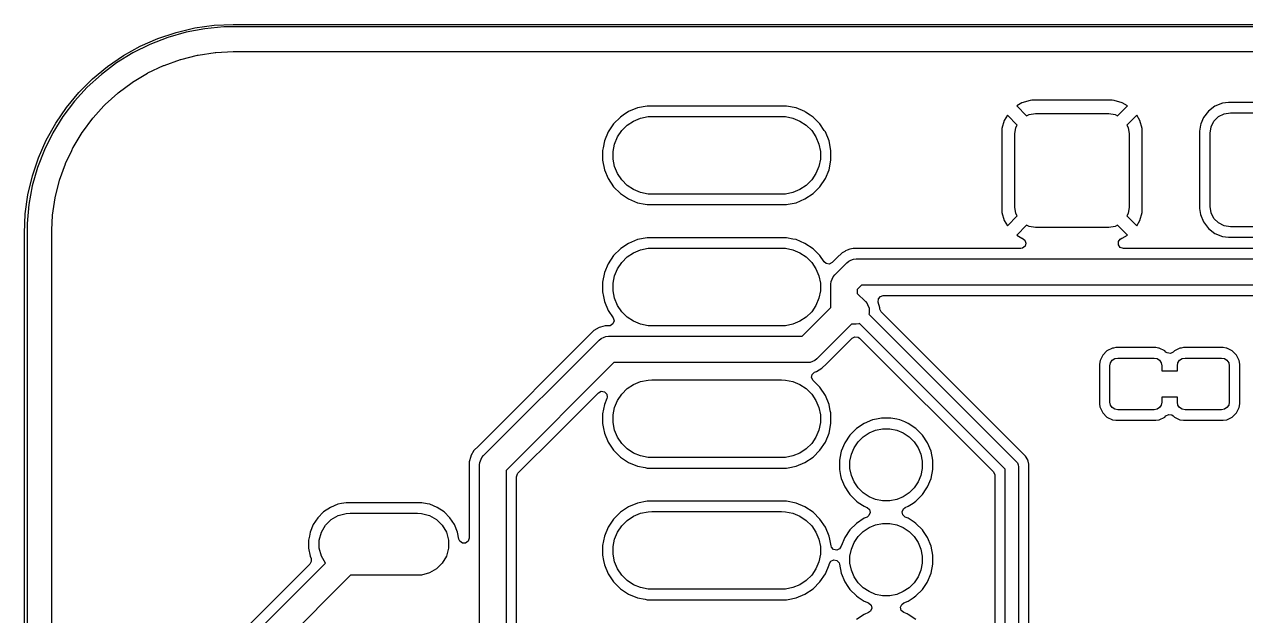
# Model space of a CAD drawing. Header units: inches. Extents: x 0.47 to 2.28, y -2.25 to -0.47.
# Drawn here: x 0.471 to 1.398, y -0.92 to -0.471 of the extents above; entities that cross this region are included whole.
import ezdxf

# ---------------------------------------------------------------- set-up
doc = ezdxf.new("R2010")
doc.units = ezdxf.units.IN
doc.header["$MEASUREMENT"] = 0
doc.layers.add('F.Cu', color=13, linetype='CONTINUOUS', true_color=0xc83434)

msp = doc.modelspace()

# ---------------------------------------------------------------- linework, layer by layer
at = {"layer": 'F.Cu', "linetype": 'CONTINUOUS'}
for p, q in [((0.6008, -0.47415), (0.6153, -0.47213)), ((0.6153, -0.47213), (0.62992, -0.47146)), ((0.62992, -0.47146), (2.12598, -0.47146)), ((0.58014, -0.48138), (0.56664, -0.48661)), ((0.57268, -0.48216), (0.58656, -0.47751)), ((0.59405, -0.47742), (0.58014, -0.48138)), ((0.58656, -0.47751), (0.6008, -0.47415)), ((0.60828, -0.47476), (0.59405, -0.47742)), ((0.62269, -0.47343), (0.60828, -0.47476)), ((0.62992, -0.47343), (0.62269, -0.47343)), ((2.12598, -0.47343), (0.62992, -0.47343)), ((0.5465, -0.49519), (0.55929, -0.48807)), ((0.56664, -0.48661), (0.55369, -0.49306)), ((0.55929, -0.48807), (0.57268, -0.48216)), ((0.53443, -0.50346), (0.5465, -0.49519)), ((0.55369, -0.49306), (0.54139, -0.50067)), ((0.57738, -0.50257), (0.58975, -0.49814)), ((0.58975, -0.49814), (0.59011, -0.49803)), ((0.59011, -0.49803), (0.60286, -0.49484)), ((0.60286, -0.49484), (0.60323, -0.49476)), ((0.60323, -0.49476), (0.61623, -0.49284)), ((0.61623, -0.49284), (0.61661, -0.4928)), ((0.61661, -0.4928), (0.62982, -0.49215)), ((0.62982, -0.49215), (0.63002, -0.49215)), ((0.63002, -0.49215), (0.63252, -0.49215)), ((0.63252, -0.49215), (1.46901, -0.49215)), ((0.52984, -0.50939), (0.51914, -0.51914)), ((0.52316, -0.51281), (0.53443, -0.50346)), ((0.54139, -0.50067), (0.52984, -0.50939)), ((0.55354, -0.51527), (0.56481, -0.50851)), ((0.56481, -0.50851), (0.56515, -0.50833)), ((0.56515, -0.50833), (0.57702, -0.50272)), ((0.57702, -0.50272), (0.57738, -0.50257)), ((0.51281, -0.52316), (0.52316, -0.51281)), ((0.54267, -0.5233), (0.55322, -0.51548)), ((0.55322, -0.51548), (0.55354, -0.51527)), ((0.50346, -0.53443), (0.51281, -0.52316)), ((0.51914, -0.51914), (0.50939, -0.52984)), ((0.53264, -0.53237), (0.54237, -0.52355)), ((0.54237, -0.52355), (0.54267, -0.5233)), ((0.49519, -0.5465), (0.50346, -0.53443)), ((0.50939, -0.52984), (0.50067, -0.54139)), ((0.52355, -0.54237), (0.53177, -0.53331)), ((0.53177, -0.53331), (0.53237, -0.53264)), ((0.53237, -0.53264), (0.53264, -0.53237)), ((0.93649, -0.53488), (0.92968, -0.5377)), ((0.94372, -0.53344), (0.93649, -0.53488)), ((0.93649, -0.53488), (0.93649, -0.53488)), ((0.93649, -0.53488), (0.93649, -0.53488)), ((1.04951, -0.53344), (0.94372, -0.53344)), ((0.94372, -0.53344), (0.94372, -0.53344)), ((1.05674, -0.53488), (1.04951, -0.53344)), ((1.04951, -0.53344), (1.04951, -0.53344)), ((1.06355, -0.5377), (1.05674, -0.53488)), ((1.05674, -0.53488), (1.05674, -0.53488)), ((1.22808, -0.53097), (1.22413, -0.53331)), ((1.22413, -0.53331), (1.2316, -0.54078)), ((1.23426, -0.52917), (1.22808, -0.53097)), ((1.22808, -0.53097), (1.22808, -0.53097)), ((1.23571, -0.52906), (1.23426, -0.52917)), ((1.23426, -0.52917), (1.23426, -0.52917)), ((1.29653, -0.52906), (1.23571, -0.52906)), ((1.23571, -0.52906), (1.23571, -0.52906)), ((1.29797, -0.52917), (1.29653, -0.52906)), ((1.30415, -0.53097), (1.29797, -0.52917)), ((1.29797, -0.52917), (1.29797, -0.52917)), ((1.30063, -0.54078), (1.30811, -0.53331)), ((1.30811, -0.53331), (1.30415, -0.53097)), ((1.30415, -0.53097), (1.30415, -0.53097)), ((1.3745, -0.53362), (1.36962, -0.53736)), ((1.38018, -0.53127), (1.3745, -0.53362)), ((1.38475, -0.53067), (1.38018, -0.53127)), ((1.43838, -0.53067), (1.38475, -0.53067)), ((0.48807, -0.55929), (0.49519, -0.5465)), ((0.50067, -0.54139), (0.49306, -0.55369)), ((0.51548, -0.55322), (0.5233, -0.54267)), ((0.5233, -0.54267), (0.52355, -0.54237)), ((0.92355, -0.5418), (0.91833, -0.54701)), ((0.92567, -0.54038), (0.92355, -0.5418)), ((0.92968, -0.5377), (0.92567, -0.54038)), ((0.92867, -0.54804), (0.93348, -0.54483)), ((0.93348, -0.54483), (0.93883, -0.54261)), ((0.93883, -0.54261), (0.94451, -0.54148)), ((0.94451, -0.54148), (0.9474, -0.54134)), ((0.9474, -0.54134), (1.04583, -0.54134)), ((1.04583, -0.54134), (1.04872, -0.54148)), ((1.04872, -0.54148), (1.0544, -0.54261)), ((1.0544, -0.54261), (1.05975, -0.54483)), ((1.05975, -0.54483), (1.06456, -0.54804)), ((1.06401, -0.53801), (1.06355, -0.5377)), ((1.06355, -0.5377), (1.06355, -0.5377)), ((1.06355, -0.5377), (1.06355, -0.5377)), ((1.06355, -0.5377), (1.06355, -0.5377)), ((1.06755, -0.54038), (1.06401, -0.53801)), ((1.06401, -0.53801), (1.06401, -0.53801)), ((1.06968, -0.5418), (1.06755, -0.54038)), ((1.07489, -0.54701), (1.06968, -0.5418)), ((1.21472, -0.54433), (1.21292, -0.55051)), ((1.21706, -0.54038), (1.21472, -0.54433)), ((1.21472, -0.54433), (1.21472, -0.54433)), ((1.22453, -0.54785), (1.21706, -0.54038)), ((1.2316, -0.54078), (1.2335, -0.53982)), ((1.2335, -0.53982), (1.23828, -0.53906)), ((1.23828, -0.53906), (1.29396, -0.53906)), ((1.29396, -0.53906), (1.29874, -0.53982)), ((1.29874, -0.53982), (1.30063, -0.54078)), ((1.31518, -0.54038), (1.3077, -0.54785)), ((1.31752, -0.54433), (1.31518, -0.54038)), ((1.31931, -0.55051), (1.31752, -0.54433)), ((1.36587, -0.54224), (1.3639, -0.54701)), ((1.36962, -0.53737), (1.36587, -0.54224)), ((1.36962, -0.53736), (1.36962, -0.53737)), ((1.37157, -0.54925), (1.37376, -0.54493)), ((1.37376, -0.54493), (1.37719, -0.54151)), ((1.37719, -0.54151), (1.3815, -0.53932)), ((1.3815, -0.53932), (1.38628, -0.53856)), ((1.38628, -0.53856), (1.44196, -0.53856)), ((0.49306, -0.55369), (0.48661, -0.56664)), ((0.50851, -0.56481), (0.51527, -0.55354)), ((0.51527, -0.55354), (0.51548, -0.55322)), ((0.91424, -0.55314), (0.91142, -0.55995)), ((0.91833, -0.54701), (0.91424, -0.55314)), ((0.91833, -0.54701), (0.91833, -0.54701)), ((0.91833, -0.54701), (0.91833, -0.54701)), ((0.92136, -0.55695), (0.92458, -0.55213)), ((0.92458, -0.55213), (0.92867, -0.54804)), ((1.06456, -0.54804), (1.06865, -0.55213)), ((1.06865, -0.55213), (1.07187, -0.55695)), ((1.0782, -0.55195), (1.07489, -0.54701)), ((1.07899, -0.55314), (1.0782, -0.55195)), ((1.08181, -0.55995), (1.07899, -0.55314)), ((1.21292, -0.55051), (1.21281, -0.55195)), ((1.21281, -0.55195), (1.21281, -0.61278)), ((1.21292, -0.55051), (1.21292, -0.55051)), ((1.22281, -0.55453), (1.22357, -0.54975)), ((1.22281, -0.61021), (1.22281, -0.55453)), ((1.22357, -0.54975), (1.22453, -0.54785)), ((1.3077, -0.54785), (1.30867, -0.54975)), ((1.30867, -0.54975), (1.30943, -0.55453)), ((1.30943, -0.55453), (1.30943, -0.61021)), ((1.31943, -0.55195), (1.31931, -0.55051)), ((1.31931, -0.55051), (1.31931, -0.55051)), ((1.31943, -0.61278), (1.31943, -0.55195)), ((1.31943, -0.55195), (1.31943, -0.55195)), ((1.36352, -0.54793), (1.36292, -0.55249)), ((1.36292, -0.55249), (1.36292, -0.61124)), ((1.3639, -0.54701), (1.36352, -0.54793)), ((1.37081, -0.55403), (1.37157, -0.54925)), ((1.37081, -0.60971), (1.37081, -0.55403)), ((0.48216, -0.57268), (0.48807, -0.55929)), ((0.50833, -0.56515), (0.50851, -0.56481)), ((0.91142, -0.55995), (0.91035, -0.5653)), ((0.91142, -0.55995), (0.91142, -0.55995)), ((0.91142, -0.55995), (0.91142, -0.55995)), ((0.91802, -0.56797), (0.91915, -0.56229)), ((0.91915, -0.56229), (0.92136, -0.55695)), ((1.07187, -0.55695), (1.07408, -0.56229)), ((1.07408, -0.56229), (1.07521, -0.56797)), ((1.08325, -0.56718), (1.08181, -0.55995)), ((0.47751, -0.58656), (0.48216, -0.57268)), ((0.48661, -0.56664), (0.48138, -0.58014)), ((0.50272, -0.57702), (0.50737, -0.56718)), ((0.50737, -0.56718), (0.50826, -0.5653)), ((0.50826, -0.5653), (0.50833, -0.56515)), ((0.50826, -0.5653), (0.50826, -0.5653)), ((0.91035, -0.5653), (0.90998, -0.56718)), ((0.90998, -0.56718), (0.90998, -0.57455)), ((0.91802, -0.57376), (0.91802, -0.56797)), ((0.91915, -0.57944), (0.91802, -0.57376)), ((1.07521, -0.57376), (1.07408, -0.57944)), ((1.07521, -0.56797), (1.07521, -0.57376)), ((1.08325, -0.57455), (1.08325, -0.56718)), ((0.48138, -0.58014), (0.47742, -0.59405)), ((0.49814, -0.58975), (0.50257, -0.57738)), ((0.50257, -0.57738), (0.50272, -0.57702)), ((0.90998, -0.57455), (0.91142, -0.58178)), ((0.91142, -0.58178), (0.91424, -0.58859)), ((0.92136, -0.58479), (0.91915, -0.57944)), ((1.07408, -0.57944), (1.07187, -0.58479)), ((1.07899, -0.58859), (1.08181, -0.58178)), ((1.08181, -0.58178), (1.08325, -0.57455)), ((0.47415, -0.6008), (0.47751, -0.58656)), ((0.49484, -0.60286), (0.49803, -0.59011)), ((0.49803, -0.59011), (0.49814, -0.58975)), ((0.91424, -0.58859), (0.91833, -0.59472)), ((0.92458, -0.5896), (0.92136, -0.58479)), ((0.92867, -0.59369), (0.92458, -0.5896)), ((1.06865, -0.5896), (1.06456, -0.59369)), ((1.07187, -0.58479), (1.06865, -0.5896)), ((1.07489, -0.59472), (1.07899, -0.58859)), ((0.47213, -0.6153), (0.47415, -0.6008)), ((0.47742, -0.59405), (0.47476, -0.60828)), ((0.91833, -0.59472), (0.92355, -0.59993)), ((0.92355, -0.59993), (0.92968, -0.60403)), ((0.93348, -0.59691), (0.92867, -0.59369)), ((0.93883, -0.59912), (0.93348, -0.59691)), ((0.94451, -0.60025), (0.93883, -0.59912)), ((0.9474, -0.60039), (0.94451, -0.60025)), ((1.04583, -0.60039), (0.9474, -0.60039)), ((1.04872, -0.60025), (1.04583, -0.60039)), ((1.0544, -0.59912), (1.04872, -0.60025)), ((1.05975, -0.59691), (1.0544, -0.59912)), ((1.06456, -0.59369), (1.05975, -0.59691)), ((1.06355, -0.60403), (1.06968, -0.59993)), ((1.06968, -0.59993), (1.07489, -0.59472)), ((0.47476, -0.60828), (0.47343, -0.62269)), ((0.49284, -0.61623), (0.49476, -0.60323)), ((0.49476, -0.60323), (0.49484, -0.60286)), ((0.92968, -0.60403), (0.93649, -0.60685)), ((0.93649, -0.60685), (0.94227, -0.608)), ((0.94227, -0.608), (0.94372, -0.60829)), ((0.94372, -0.60829), (0.94372, -0.60829)), ((0.94372, -0.60829), (1.04951, -0.60829)), ((1.04951, -0.60829), (1.05072, -0.60805)), ((1.05072, -0.60805), (1.05674, -0.60685)), ((1.05674, -0.60685), (1.06355, -0.60403)), ((1.22357, -0.61499), (1.22281, -0.61021)), ((1.30943, -0.61021), (1.30867, -0.61499)), ((1.36292, -0.61124), (1.36352, -0.6158)), ((1.37157, -0.61449), (1.37081, -0.60971)), ((0.47146, -0.62992), (0.47213, -0.6153)), ((0.49227, -0.62733), (0.4928, -0.61661)), ((0.4928, -0.61661), (0.49284, -0.61623)), ((1.21281, -0.61278), (1.21281, -0.61278)), ((1.21281, -0.61278), (1.21292, -0.61422)), ((1.21292, -0.61422), (1.21292, -0.61422)), ((1.21292, -0.61422), (1.21472, -0.6204)), ((1.21472, -0.6204), (1.21472, -0.6204)), ((1.21472, -0.6204), (1.21706, -0.62435)), ((1.21706, -0.62435), (1.22453, -0.61688)), ((1.22453, -0.61688), (1.22357, -0.61499)), ((1.30867, -0.61499), (1.3077, -0.61688)), ((1.3077, -0.61688), (1.31518, -0.62435)), ((1.31518, -0.62435), (1.31752, -0.6204)), ((1.31752, -0.6204), (1.31931, -0.61422)), ((1.31931, -0.61422), (1.31943, -0.61278)), ((1.31931, -0.61422), (1.31931, -0.61422)), ((1.36352, -0.6158), (1.36587, -0.62149)), ((1.37376, -0.6188), (1.37157, -0.61449)), ((1.37719, -0.62222), (1.37376, -0.6188)), ((0.47343, -0.62269), (0.47343, -0.62992)), ((0.49215, -0.62982), (0.49227, -0.62733)), ((0.49215, -0.63002), (0.49215, -0.62982)), ((1.2316, -0.62395), (1.22413, -0.63143)), ((1.2335, -0.62492), (1.2316, -0.62395)), ((1.23828, -0.62567), (1.2335, -0.62492)), ((1.29396, -0.62567), (1.23828, -0.62567)), ((1.29874, -0.62492), (1.29396, -0.62567)), ((1.30063, -0.62395), (1.29874, -0.62492)), ((1.30811, -0.63143), (1.30063, -0.62395)), ((1.36587, -0.62149), (1.36962, -0.62637)), ((1.36962, -0.62637), (1.3745, -0.63011)), ((1.3815, -0.62442), (1.37719, -0.62222)), ((1.38628, -0.62517), (1.3815, -0.62442)), ((1.44196, -0.62517), (1.38628, -0.62517)), ((0.47146, -2.08661), (0.47146, -0.62992)), ((0.47343, -0.62992), (0.47343, -2.08661)), ((0.49215, -0.97087), (0.49215, -0.63002)), ((0.92968, -0.6377), (0.92391, -0.64156)), ((0.93649, -0.63488), (0.92968, -0.6377)), ((0.94372, -0.63344), (0.93649, -0.63488)), ((0.93649, -0.63488), (0.93649, -0.63488)), ((0.93649, -0.63488), (0.93649, -0.63488)), ((1.04951, -0.63344), (0.94372, -0.63344)), ((0.94372, -0.63344), (0.94372, -0.63344)), ((1.05443, -0.63442), (1.04951, -0.63344)), ((1.04951, -0.63344), (1.04951, -0.63344)), ((1.05674, -0.63488), (1.05443, -0.63442)), ((1.06355, -0.6377), (1.05674, -0.63488)), ((1.06968, -0.6418), (1.06355, -0.6377)), ((1.22413, -0.63143), (1.22808, -0.63376)), ((1.22808, -0.63376), (1.22829, -0.63383)), ((1.22829, -0.63383), (1.23031, -0.6352)), ((1.23031, -0.6352), (1.23114, -0.63749)), ((1.23114, -0.63749), (1.23046, -0.63983)), ((1.30129, -0.63639), (1.30272, -0.63442)), ((1.30129, -0.63883), (1.30129, -0.63639)), ((1.30272, -0.6408), (1.30129, -0.63883)), ((1.30272, -0.63442), (1.30394, -0.63383)), ((1.30394, -0.63383), (1.30415, -0.63376)), ((1.30415, -0.63376), (1.30811, -0.63143)), ((1.3745, -0.63011), (1.38018, -0.63247)), ((1.38018, -0.63247), (1.38475, -0.63307)), ((1.38475, -0.63307), (1.44349, -0.63307)), ((0.91833, -0.64701), (0.91424, -0.65314)), ((0.92355, -0.6418), (0.91833, -0.64701)), ((0.91833, -0.64701), (0.91833, -0.64701)), ((0.91833, -0.64701), (0.91833, -0.64701)), ((0.92391, -0.64156), (0.92355, -0.6418)), ((0.92458, -0.65213), (0.92867, -0.64804)), ((0.92867, -0.64804), (0.93348, -0.64483)), ((0.93348, -0.64483), (0.93883, -0.64261)), ((0.93883, -0.64261), (0.94451, -0.64148)), ((0.94451, -0.64148), (0.9474, -0.64134)), ((0.9474, -0.64134), (1.04583, -0.64134)), ((1.04583, -0.64134), (1.04872, -0.64148)), ((1.04872, -0.64148), (1.0544, -0.64261)), ((1.0544, -0.64261), (1.05975, -0.64483)), ((1.05975, -0.64483), (1.06456, -0.64804)), ((1.06456, -0.64804), (1.06865, -0.65213)), ((1.07489, -0.64701), (1.06968, -0.6418)), ((1.07807, -0.65177), (1.07489, -0.64701)), ((1.09138, -0.64513), (1.08804, -0.64846)), ((1.09169, -0.64495), (1.09138, -0.64513)), ((1.09373, -0.64377), (1.09169, -0.64495)), ((1.09436, -0.64341), (1.09373, -0.64377)), ((1.09546, -0.64277), (1.09436, -0.64341)), ((1.09762, -0.64219), (1.09546, -0.64277)), ((1.09546, -0.64277), (1.09546, -0.64277)), ((1.10001, -0.64156), (1.09762, -0.64219)), ((1.10472, -0.64156), (1.10001, -0.64156)), ((1.10496, -0.64156), (1.10472, -0.64156)), ((1.22719, -0.64156), (1.10496, -0.64156)), ((1.10496, -0.64156), (1.10496, -0.64156)), ((1.22853, -0.64132), (1.22719, -0.64156)), ((1.23046, -0.63983), (1.22853, -0.64132)), ((1.30504, -0.64156), (1.30272, -0.6408)), ((1.587, -0.64156), (1.30504, -0.64156)), ((0.91424, -0.65314), (0.91142, -0.65995)), ((0.91915, -0.66229), (0.92136, -0.65695)), ((0.92136, -0.65695), (0.92458, -0.65213)), ((1.06865, -0.65213), (1.07187, -0.65695)), ((1.07187, -0.65695), (1.07408, -0.66229)), ((1.07956, -0.65309), (1.07807, -0.65177)), ((1.08197, -0.65347), (1.07956, -0.65309)), ((1.08414, -0.65237), (1.08197, -0.65347)), ((1.08804, -0.64846), (1.08414, -0.65237)), ((1.08616, -0.66151), (1.09529, -0.65238)), ((1.08804, -0.64846), (1.08804, -0.64846)), ((1.08804, -0.64846), (1.08804, -0.64846)), ((1.08804, -0.64846), (1.08804, -0.64846)), ((1.09529, -0.65238), (1.09681, -0.65113)), ((1.09681, -0.65113), (1.0983, -0.65052)), ((1.09681, -0.65113), (1.09681, -0.65113)), ((1.0983, -0.65052), (1.10041, -0.64964)), ((1.10041, -0.64964), (1.10236, -0.64945)), ((1.10041, -0.64964), (1.10041, -0.64964)), ((1.10236, -0.64945), (1.58465, -0.64945)), ((0.91142, -0.65995), (0.90998, -0.66718)), ((0.91142, -0.65995), (0.91142, -0.65995)), ((0.91142, -0.65995), (0.91142, -0.65995)), ((0.91802, -0.66797), (0.91915, -0.66229)), ((1.07408, -0.66229), (1.07521, -0.66797)), ((1.08323, -0.66858), (1.08342, -0.66663)), ((1.08342, -0.66663), (1.08491, -0.66303)), ((1.08491, -0.66303), (1.08616, -0.66151)), ((1.08491, -0.66303), (1.08491, -0.66303)), ((0.90998, -0.66718), (0.90998, -0.67455)), ((0.90998, -0.67455), (0.91065, -0.67794)), ((0.91802, -0.67376), (0.91802, -0.66797)), ((0.91915, -0.67944), (0.91802, -0.67376)), ((1.07521, -0.67376), (1.07408, -0.67944)), ((1.07521, -0.66797), (1.07521, -0.67376)), ((1.08323, -0.68636), (1.08323, -0.66858)), ((1.1065, -0.66945), (1.10323, -0.67272)), ((1.10323, -0.67272), (1.10323, -0.6757)), ((1.10323, -0.6757), (1.10943, -0.68191)), ((1.57465, -0.66945), (1.1065, -0.66945)), ((0.91065, -0.67794), (0.91142, -0.68178)), ((0.91142, -0.68178), (0.91424, -0.68859)), ((0.92136, -0.68479), (0.91915, -0.67944)), ((0.92458, -0.6896), (0.92136, -0.68479)), ((1.07187, -0.68479), (1.06865, -0.6896)), ((1.07408, -0.67944), (1.07187, -0.68479)), ((1.10943, -0.68191), (1.11068, -0.68342)), ((1.11068, -0.68342), (1.11068, -0.68342)), ((1.11068, -0.68342), (1.11095, -0.68407)), ((1.11095, -0.68407), (1.11217, -0.68703)), ((1.1191, -0.68231), (1.11923, -0.67987)), ((1.12026, -0.68662), (1.1191, -0.68231)), ((1.11923, -0.67987), (1.12076, -0.67798)), ((1.12076, -0.67798), (1.12291, -0.67734)), ((1.12291, -0.67734), (1.56281, -0.67734)), ((0.91424, -0.68859), (0.91424, -0.68859)), ((0.91424, -0.68859), (0.91424, -0.68859)), ((0.91424, -0.68859), (0.91801, -0.69424)), ((0.91801, -0.69424), (0.91868, -0.69659)), ((0.92867, -0.69369), (0.92458, -0.6896)), ((0.93348, -0.69691), (0.92867, -0.69369)), ((1.06456, -0.69369), (1.05975, -0.69691)), ((1.06132, -0.70827), (1.08323, -0.68636)), ((1.06865, -0.6896), (1.06456, -0.69369)), ((1.11217, -0.69093), (1.11194, -0.69148)), ((1.11194, -0.69148), (1.22401, -0.80355)), ((1.11217, -0.68703), (1.11217, -0.69093)), ((1.12026, -0.687), (1.12026, -0.68662)), ((1.12026, -0.68662), (1.12026, -0.68662)), ((1.1203, -0.68762), (1.12026, -0.687)), ((1.12141, -0.68979), (1.1203, -0.68762)), ((1.16102, -0.7294), (1.12141, -0.68979)), ((0.90345, -0.70395), (0.90012, -0.70728)), ((0.90753, -0.70159), (0.90345, -0.70395)), ((0.90345, -0.70395), (0.90345, -0.70395)), ((0.90849, -0.70134), (0.90753, -0.70159)), ((0.91208, -0.70037), (0.90849, -0.70134)), ((0.90849, -0.70134), (0.90849, -0.70134)), ((0.91474, -0.70037), (0.91208, -0.70037)), ((0.91581, -0.70023), (0.91474, -0.70037)), ((0.91783, -0.69887), (0.91581, -0.70023)), ((0.91868, -0.69659), (0.91783, -0.69887)), ((0.93883, -0.69912), (0.93348, -0.69691)), ((0.94451, -0.70025), (0.93883, -0.69912)), ((0.9474, -0.70039), (0.94451, -0.70025)), ((1.04583, -0.70039), (0.9474, -0.70039)), ((1.04872, -0.70025), (1.04583, -0.70039)), ((1.0544, -0.69912), (1.04872, -0.70025)), ((1.05975, -0.69691), (1.0544, -0.69912)), ((1.09889, -0.69898), (1.07253, -0.72534)), ((1.10236, -0.69898), (1.09889, -0.69898)), ((1.10431, -0.69878), (1.10236, -0.69898)), ((1.10487, -0.69855), (1.10431, -0.69878)), ((1.10431, -0.69878), (1.10431, -0.69878)), ((1.21547, -0.80916), (1.10487, -0.69855)), ((0.90012, -0.70728), (0.81578, -0.79161)), ((0.8197, -0.79886), (0.90736, -0.7112)), ((0.90012, -0.70728), (0.90012, -0.70728)), ((0.90012, -0.70728), (0.90012, -0.70728)), ((0.90736, -0.7112), (0.90888, -0.70995)), ((0.90888, -0.70995), (0.91117, -0.709)), ((0.90888, -0.70995), (0.90888, -0.70995)), ((0.91117, -0.709), (0.91248, -0.70846)), ((0.91248, -0.70846), (0.91443, -0.70827)), ((0.91248, -0.70846), (0.91248, -0.70846)), ((0.91443, -0.70827), (1.06132, -0.70827)), ((1.07978, -0.72925), (1.0993, -0.70973)), ((1.0993, -0.70973), (1.10148, -0.70862)), ((1.10148, -0.70862), (1.10388, -0.709)), ((1.10388, -0.709), (1.10488, -0.70973)), ((1.10488, -0.70973), (1.20642, -0.81127)), ((1.29262, -0.71932), (1.28936, -0.72258)), ((1.29676, -0.7173), (1.29262, -0.71932)), ((1.29765, -0.71717), (1.29676, -0.7173)), ((1.29676, -0.7173), (1.29676, -0.7173)), ((1.29944, -0.71691), (1.29765, -0.71717)), ((1.32962, -0.71691), (1.29944, -0.71691)), ((1.33176, -0.71722), (1.32962, -0.71691)), ((1.3323, -0.7173), (1.33176, -0.71722)), ((1.33644, -0.71932), (1.3323, -0.7173)), ((1.3323, -0.7173), (1.3323, -0.7173)), ((1.33733, -0.72022), (1.33644, -0.71932)), ((1.33833, -0.72094), (1.33733, -0.72022)), ((1.34073, -0.72132), (1.33833, -0.72094)), ((1.34291, -0.72022), (1.34073, -0.72132)), ((1.3438, -0.71932), (1.34291, -0.72022)), ((1.34794, -0.7173), (1.3438, -0.71932)), ((1.34883, -0.71717), (1.34794, -0.7173)), ((1.34794, -0.7173), (1.34794, -0.7173)), ((1.35062, -0.71691), (1.34883, -0.71717)), ((1.3808, -0.71691), (1.35062, -0.71691)), ((1.38294, -0.71722), (1.3808, -0.71691)), ((1.38348, -0.7173), (1.38294, -0.71722)), ((1.38762, -0.71932), (1.38348, -0.7173)), ((1.38348, -0.7173), (1.38348, -0.7173)), ((1.39087, -0.72258), (1.38762, -0.71932)), ((1.38762, -0.71932), (1.38762, -0.71932)), ((0.91858, -0.72827), (0.83677, -0.81007)), ((1.06546, -0.72827), (0.91858, -0.72827)), ((1.06741, -0.72808), (1.06546, -0.72827)), ((1.07102, -0.72658), (1.06741, -0.72808)), ((1.07253, -0.72534), (1.07102, -0.72658)), ((1.07102, -0.72658), (1.07102, -0.72658)), ((1.07645, -0.73259), (1.07978, -0.72925)), ((1.07978, -0.72925), (1.07978, -0.72925)), ((1.22839, -0.79677), (1.16102, -0.7294)), ((1.28734, -0.72672), (1.28695, -0.7294)), ((1.28695, -0.7294), (1.28695, -0.75958)), ((1.28936, -0.72258), (1.28734, -0.72672)), ((1.28734, -0.72672), (1.28734, -0.72672)), ((1.28734, -0.72672), (1.28734, -0.72672)), ((1.29484, -0.73071), (1.29529, -0.72845)), ((1.29484, -0.75827), (1.29484, -0.73071)), ((1.29529, -0.72845), (1.29657, -0.72653)), ((1.29657, -0.72653), (1.29849, -0.72525)), ((1.29849, -0.72525), (1.30075, -0.7248)), ((1.30075, -0.7248), (1.32831, -0.7248)), ((1.32831, -0.7248), (1.33057, -0.72525)), ((1.33057, -0.72525), (1.33248, -0.72653)), ((1.33248, -0.72653), (1.33376, -0.72845)), ((1.33376, -0.72845), (1.33421, -0.73071)), ((1.33421, -0.73071), (1.33421, -0.73449)), ((1.34602, -0.73071), (1.34647, -0.72845)), ((1.34602, -0.73449), (1.34602, -0.73071)), ((1.34647, -0.72845), (1.34775, -0.72653)), ((1.34775, -0.72653), (1.34967, -0.72525)), ((1.34967, -0.72525), (1.35193, -0.7248)), ((1.35193, -0.7248), (1.37949, -0.7248)), ((1.37949, -0.7248), (1.38175, -0.72525)), ((1.38175, -0.72525), (1.38366, -0.72653)), ((1.38366, -0.72653), (1.38494, -0.72845)), ((1.38494, -0.72845), (1.38539, -0.73071)), ((1.38539, -0.73071), (1.38539, -0.75827)), ((1.3929, -0.72672), (1.39087, -0.72258)), ((1.39329, -0.7294), (1.3929, -0.72672)), ((1.39329, -0.75958), (1.39329, -0.7294)), ((1.06856, -0.73962), (1.06895, -0.73721)), ((1.06967, -0.74179), (1.06856, -0.73962)), ((1.06895, -0.73721), (1.07067, -0.73549)), ((1.07067, -0.73549), (1.07144, -0.73519)), ((1.07144, -0.73519), (1.07237, -0.73494)), ((1.07237, -0.73494), (1.07645, -0.73259)), ((1.33421, -0.73449), (1.34602, -0.73449)), ((0.90685, -0.75116), (0.90902, -0.75005)), ((0.90902, -0.75005), (0.91143, -0.75043)), ((0.92458, -0.75213), (0.92867, -0.74804)), ((0.92867, -0.74804), (0.93348, -0.74483)), ((0.93348, -0.74483), (0.93883, -0.74261)), ((0.93883, -0.74261), (0.94451, -0.74148)), ((0.94451, -0.74148), (0.9474, -0.74134)), ((0.9474, -0.74134), (1.04583, -0.74134)), ((1.04583, -0.74134), (1.04872, -0.74148)), ((1.04872, -0.74148), (1.0544, -0.74261)), ((1.0544, -0.74261), (1.05975, -0.74483)), ((1.05975, -0.74483), (1.06456, -0.74804)), ((1.06456, -0.74804), (1.06865, -0.75213)), ((1.06968, -0.7418), (1.06967, -0.74179)), ((1.07489, -0.74701), (1.06968, -0.7418)), ((1.07899, -0.75314), (1.07489, -0.74701)), ((0.87623, -0.78178), (0.90685, -0.75116)), ((0.91328, -0.75546), (0.91142, -0.75995)), ((0.91143, -0.75043), (0.91315, -0.75216)), ((0.91315, -0.75216), (0.91353, -0.75456)), ((0.91353, -0.75456), (0.91328, -0.75546)), ((0.91915, -0.76229), (0.92136, -0.75695)), ((0.92136, -0.75695), (0.92458, -0.75213)), ((1.06865, -0.75213), (1.07187, -0.75695)), ((1.07187, -0.75695), (1.07408, -0.76229)), ((1.08181, -0.75995), (1.07899, -0.75314)), ((1.29529, -0.76053), (1.29484, -0.75827)), ((1.33421, -0.75827), (1.33376, -0.76053)), ((1.34602, -0.75449), (1.33421, -0.75449)), ((1.33421, -0.75449), (1.33421, -0.75827)), ((1.34602, -0.75827), (1.34602, -0.75449)), ((1.34647, -0.76053), (1.34602, -0.75827)), ((1.38539, -0.75827), (1.38494, -0.76053)), ((0.91142, -0.75995), (0.90998, -0.76718)), ((0.90998, -0.76718), (0.90998, -0.77455)), ((0.91802, -0.76797), (0.91915, -0.76229)), ((0.91802, -0.77376), (0.91802, -0.76797)), ((1.07408, -0.76229), (1.07521, -0.76797)), ((1.07521, -0.76797), (1.07521, -0.77376)), ((1.08277, -0.76477), (1.08181, -0.75995)), ((1.08309, -0.7664), (1.08277, -0.76477)), ((1.08325, -0.76718), (1.08309, -0.7664)), ((1.08325, -0.77455), (1.08325, -0.76718)), ((1.28695, -0.75958), (1.28727, -0.76181)), ((1.28727, -0.76181), (1.28734, -0.76226)), ((1.28734, -0.76226), (1.28734, -0.76226)), ((1.28734, -0.76226), (1.28936, -0.7664)), ((1.28936, -0.7664), (1.28936, -0.7664)), ((1.28936, -0.7664), (1.29262, -0.76965)), ((1.29657, -0.76244), (1.29529, -0.76053)), ((1.29849, -0.76372), (1.29657, -0.76244)), ((1.30075, -0.76417), (1.29849, -0.76372)), ((1.32831, -0.76417), (1.30075, -0.76417)), ((1.33057, -0.76372), (1.32831, -0.76417)), ((1.33248, -0.76244), (1.33057, -0.76372)), ((1.33376, -0.76053), (1.33248, -0.76244)), ((1.33644, -0.76965), (1.33733, -0.76876)), ((1.33733, -0.76876), (1.3395, -0.76765)), ((1.3395, -0.76765), (1.34191, -0.76803)), ((1.34191, -0.76803), (1.34291, -0.76876)), ((1.34291, -0.76876), (1.3438, -0.76965)), ((1.34775, -0.76244), (1.34647, -0.76053)), ((1.34967, -0.76372), (1.34775, -0.76244)), ((1.35193, -0.76417), (1.34967, -0.76372)), ((1.37949, -0.76417), (1.35193, -0.76417)), ((1.38175, -0.76372), (1.37949, -0.76417)), ((1.38366, -0.76244), (1.38175, -0.76372)), ((1.38494, -0.76053), (1.38366, -0.76244)), ((1.38762, -0.76965), (1.39087, -0.7664)), ((1.39087, -0.7664), (1.3929, -0.76226)), ((1.3929, -0.76226), (1.39329, -0.75958)), ((0.90998, -0.77455), (0.91073, -0.77833)), ((0.91915, -0.77944), (0.91802, -0.77376)), ((1.07521, -0.77376), (1.07408, -0.77944)), ((1.08181, -0.78178), (1.08325, -0.77455)), ((1.10832, -0.77445), (1.10252, -0.77833)), ((1.11478, -0.77178), (1.10832, -0.77445)), ((1.10832, -0.77445), (1.10832, -0.77445)), ((1.11773, -0.77119), (1.11478, -0.77178)), ((1.12163, -0.77041), (1.11773, -0.77119)), ((1.12861, -0.77041), (1.12163, -0.77041)), ((1.13316, -0.77132), (1.12861, -0.77041)), ((1.13546, -0.77178), (1.13316, -0.77132)), ((1.13924, -0.77334), (1.13546, -0.77178)), ((1.13546, -0.77178), (1.13546, -0.77178)), ((1.13546, -0.77178), (1.13546, -0.77178)), ((1.14191, -0.77445), (1.13924, -0.77334)), ((1.1477, -0.77831), (1.14191, -0.77445)), ((1.14191, -0.77445), (1.14191, -0.77445)), ((1.29262, -0.76965), (1.29676, -0.77168)), ((1.29676, -0.77168), (1.29944, -0.77207)), ((1.29944, -0.77207), (1.29944, -0.77207)), ((1.29944, -0.77207), (1.32962, -0.77207)), ((1.32962, -0.77207), (1.3323, -0.77168)), ((1.32962, -0.77207), (1.32962, -0.77207)), ((1.3323, -0.77168), (1.33644, -0.76965)), ((1.3438, -0.76965), (1.34794, -0.77168)), ((1.34794, -0.77168), (1.35062, -0.77207)), ((1.35062, -0.77207), (1.35062, -0.77207)), ((1.35062, -0.77207), (1.3808, -0.77207)), ((1.3808, -0.77207), (1.38348, -0.77168)), ((1.3808, -0.77207), (1.3808, -0.77207)), ((1.38348, -0.77168), (1.38762, -0.76965)), ((0.84582, -0.81219), (0.87623, -0.78178)), ((0.91073, -0.77833), (0.91142, -0.78178)), ((0.91142, -0.78178), (0.91424, -0.78859)), ((0.92136, -0.78479), (0.91915, -0.77944)), ((0.92458, -0.7896), (0.92136, -0.78479)), ((1.07187, -0.78479), (1.06865, -0.7896)), ((1.07408, -0.77944), (1.07187, -0.78479)), ((1.07899, -0.78859), (1.08181, -0.78178)), ((1.09758, -0.78327), (1.0937, -0.78907)), ((1.10252, -0.77833), (1.09758, -0.78327)), ((1.09758, -0.78327), (1.09758, -0.78327)), ((1.10252, -0.77833), (1.10252, -0.77833)), ((1.10381, -0.78838), (1.10763, -0.78456)), ((1.10763, -0.78456), (1.11213, -0.78156)), ((1.11213, -0.78156), (1.11712, -0.77949)), ((1.11712, -0.77949), (1.12242, -0.77844)), ((1.12242, -0.77844), (1.12782, -0.77844)), ((1.12782, -0.77844), (1.13312, -0.77949)), ((1.13312, -0.77949), (1.13811, -0.78156)), ((1.13811, -0.78156), (1.1426, -0.78456)), ((1.1426, -0.78456), (1.14642, -0.78838)), ((1.14772, -0.77833), (1.1477, -0.77831)), ((1.15266, -0.78327), (1.14772, -0.77833)), ((1.15654, -0.78907), (1.15266, -0.78327)), ((1.15266, -0.78327), (1.15266, -0.78327)), ((0.81245, -0.79494), (0.8101, -0.79902)), ((0.81578, -0.79161), (0.81245, -0.79494)), ((0.81245, -0.79494), (0.81245, -0.79494)), ((0.81578, -0.79161), (0.81578, -0.79161)), ((0.81578, -0.79161), (0.81578, -0.79161)), ((0.91424, -0.78859), (0.91833, -0.79472)), ((0.91833, -0.79472), (0.92355, -0.79993)), ((0.92867, -0.79369), (0.92458, -0.7896)), ((0.93348, -0.79691), (0.92867, -0.79369)), ((1.06456, -0.79369), (1.05975, -0.79691)), ((1.06865, -0.7896), (1.06456, -0.79369)), ((1.06968, -0.79993), (1.07489, -0.79472)), ((1.07489, -0.79472), (1.07899, -0.78859)), ((1.09103, -0.79553), (1.09078, -0.79677)), ((1.0937, -0.78907), (1.09103, -0.79553)), ((1.0937, -0.78907), (1.0937, -0.78907)), ((1.09875, -0.79787), (1.10081, -0.79287)), ((1.10081, -0.79287), (1.10381, -0.78838)), ((1.14642, -0.78838), (1.14942, -0.79287)), ((1.14942, -0.79287), (1.15149, -0.79787)), ((1.15921, -0.79553), (1.15654, -0.78907)), ((1.15654, -0.78907), (1.15654, -0.78907)), ((1.15654, -0.78907), (1.15654, -0.78907)), ((1.16057, -0.80237), (1.15921, -0.79553)), ((0.80996, -0.79953), (0.80888, -0.80357)), ((0.80888, -0.80357), (0.80888, -0.8086)), ((0.8101, -0.79902), (0.80996, -0.79953)), ((0.80996, -0.79953), (0.80996, -0.79953)), ((0.81677, -0.80593), (0.81696, -0.80398)), ((0.81696, -0.80398), (0.81846, -0.80038)), ((0.81846, -0.80037), (0.8197, -0.79886)), ((0.81846, -0.80038), (0.81846, -0.80037)), ((0.92355, -0.79993), (0.92968, -0.80403)), ((0.92968, -0.80403), (0.93649, -0.80685)), ((0.93883, -0.79912), (0.93348, -0.79691)), ((0.94451, -0.80025), (0.93883, -0.79912)), ((0.9474, -0.80039), (0.94451, -0.80025)), ((1.04583, -0.80039), (0.9474, -0.80039)), ((1.04872, -0.80025), (1.04583, -0.80039)), ((1.0544, -0.79912), (1.04872, -0.80025)), ((1.05975, -0.79691), (1.0544, -0.79912)), ((1.05674, -0.80685), (1.06355, -0.80403)), ((1.06355, -0.80403), (1.06968, -0.79993)), ((1.09078, -0.79677), (1.08967, -0.80237)), ((1.08967, -0.80237), (1.08967, -0.80936)), ((1.09769, -0.80316), (1.09875, -0.79787)), ((1.09769, -0.80857), (1.09769, -0.80316)), ((1.15149, -0.79787), (1.15254, -0.80316)), ((1.15254, -0.80316), (1.15254, -0.80857)), ((1.16057, -0.80936), (1.16057, -0.80237)), ((1.22401, -0.80355), (1.22463, -0.80431)), ((1.22463, -0.80431), (1.2253, -0.80593)), ((1.23079, -0.79917), (1.22839, -0.79677)), ((1.22839, -0.79677), (1.22839, -0.79677)), ((1.23249, -0.80211), (1.23079, -0.79917)), ((1.23079, -0.79917), (1.23079, -0.79917)), ((1.23256, -0.80237), (1.23249, -0.80211)), ((1.23278, -0.8032), (1.23256, -0.80237)), ((1.23337, -0.80539), (1.23278, -0.8032)), ((1.23337, -1.5707), (1.23337, -0.80539)), ((1.23337, -0.80539), (1.23337, -0.80539)), ((0.80888, -0.8086), (0.80888, -0.8086)), ((0.80888, -0.8086), (0.80888, -0.8616)), ((0.81677, -0.99979), (0.81677, -0.80593)), ((0.83677, -0.81007), (0.83677, -1.00394)), ((0.84467, -0.81498), (0.84542, -0.81266)), ((0.84467, -0.96718), (0.84467, -0.81498)), ((0.84542, -0.81266), (0.84582, -0.81219)), ((0.93649, -0.80685), (0.94227, -0.808)), ((0.94227, -0.808), (0.94372, -0.80829)), ((0.94372, -0.80829), (0.94372, -0.80829)), ((0.94372, -0.80829), (1.04951, -0.80829)), ((1.04951, -0.80829), (1.05072, -0.80805)), ((1.05072, -0.80805), (1.05674, -0.80685)), ((1.08967, -0.80936), (1.09057, -0.8139)), ((1.09057, -0.8139), (1.09103, -0.81621)), ((1.09875, -0.81387), (1.09769, -0.80857)), ((1.10081, -0.81886), (1.09875, -0.81387)), ((1.15149, -0.81387), (1.14942, -0.81886)), ((1.15254, -0.80857), (1.15149, -0.81387)), ((1.15921, -0.81621), (1.16057, -0.80936)), ((1.20642, -0.81127), (1.20753, -0.81344)), ((1.20753, -0.81344), (1.20758, -0.81406)), ((1.20758, -0.81406), (1.20758, -1.57281)), ((1.21547, -1.67323), (1.21547, -0.80916)), ((1.2253, -0.80593), (1.22538, -0.80611)), ((1.22538, -0.80611), (1.22547, -0.80709)), ((1.22547, -0.80709), (1.22547, -1.67823)), ((1.09103, -0.81621), (1.0937, -0.82266)), ((1.0937, -0.82266), (1.0937, -0.82266)), ((1.0937, -0.82266), (1.09653, -0.82689)), ((1.10381, -0.82335), (1.10081, -0.81886)), ((1.10763, -0.82717), (1.10381, -0.82335)), ((1.14642, -0.82335), (1.1426, -0.82717)), ((1.14942, -0.81886), (1.14642, -0.82335)), ((1.15266, -0.82847), (1.15555, -0.82413)), ((1.15555, -0.82413), (1.15654, -0.82266)), ((1.15654, -0.82266), (1.15921, -0.81621)), ((1.15654, -0.82266), (1.15654, -0.82266)), ((1.15654, -0.82266), (1.15654, -0.82266)), ((0.94372, -0.83344), (0.93649, -0.83488)), ((1.04951, -0.83344), (0.94372, -0.83344)), ((0.94372, -0.83344), (0.94372, -0.83344)), ((1.05674, -0.83488), (1.04951, -0.83344)), ((1.04951, -0.83344), (1.04951, -0.83344)), ((1.09653, -0.82689), (1.09758, -0.82847)), ((1.09758, -0.82847), (1.10252, -0.8334)), ((1.10252, -0.8334), (1.10397, -0.83437)), ((1.11213, -0.83017), (1.10763, -0.82717)), ((1.11712, -0.83224), (1.11213, -0.83017)), ((1.12242, -0.83329), (1.11712, -0.83224)), ((1.12782, -0.83329), (1.12242, -0.83329)), ((1.13312, -0.83224), (1.12782, -0.83329)), ((1.13811, -0.83017), (1.13312, -0.83224)), ((1.1426, -0.82717), (1.13811, -0.83017)), ((1.1455, -0.83488), (1.14772, -0.8334)), ((1.14772, -0.8334), (1.15266, -0.82847)), ((0.69841, -0.84166), (0.69402, -0.84605)), ((0.70358, -0.83821), (0.69841, -0.84166)), ((0.69841, -0.84166), (0.69841, -0.84166)), ((0.70931, -0.83584), (0.70358, -0.83821)), ((0.71193, -0.83532), (0.70931, -0.83584)), ((0.70946, -0.84432), (0.71542, -0.84272)), ((0.7154, -0.83463), (0.71193, -0.83532)), ((0.77279, -0.83463), (0.7154, -0.83463)), ((0.71542, -0.84272), (0.7185, -0.84252)), ((0.7185, -0.84252), (0.76969, -0.84252)), ((0.76969, -0.84252), (0.77277, -0.84272)), ((0.77277, -0.84272), (0.77872, -0.84432)), ((0.77683, -0.83543), (0.77279, -0.83463)), ((0.77888, -0.83584), (0.77683, -0.83543)), ((0.78461, -0.83821), (0.77888, -0.83584)), ((0.77888, -0.83584), (0.77888, -0.83584)), ((0.77888, -0.83584), (0.77888, -0.83584)), ((0.78978, -0.84166), (0.78461, -0.83821)), ((0.79416, -0.84605), (0.78978, -0.84166)), ((0.92355, -0.8418), (0.91833, -0.84701)), ((0.92672, -0.83968), (0.92355, -0.8418)), ((0.92968, -0.8377), (0.92672, -0.83968)), ((0.93649, -0.83488), (0.92968, -0.8377)), ((0.93348, -0.84483), (0.93883, -0.84261)), ((0.93649, -0.83488), (0.93649, -0.83488)), ((0.93649, -0.83488), (0.93649, -0.83488)), ((0.93883, -0.84261), (0.94451, -0.84148)), ((0.94451, -0.84148), (0.9474, -0.84134)), ((0.9474, -0.84134), (1.04583, -0.84134)), ((1.04583, -0.84134), (1.04872, -0.84148)), ((1.04872, -0.84148), (1.0544, -0.84261)), ((1.0544, -0.84261), (1.05975, -0.84483)), ((1.06355, -0.8377), (1.05674, -0.83488)), ((1.05674, -0.83488), (1.05674, -0.83488)), ((1.06968, -0.8418), (1.06355, -0.8377)), ((1.07489, -0.84701), (1.06968, -0.8418)), ((1.10397, -0.83437), (1.10832, -0.83728)), ((1.10832, -0.83728), (1.10832, -0.83728)), ((1.10832, -0.83728), (1.10832, -0.83728)), ((1.10832, -0.83728), (1.11057, -0.83821)), ((1.11057, -0.83821), (1.11059, -0.83822)), ((1.11059, -0.83822), (1.11245, -0.83981)), ((1.11301, -0.84218), (1.11208, -0.84443)), ((1.11245, -0.83981), (1.11301, -0.84218)), ((1.13722, -0.84156), (1.13815, -0.83931)), ((1.13779, -0.84393), (1.13722, -0.84156)), ((1.13815, -0.83931), (1.13964, -0.83822)), ((1.13964, -0.83822), (1.14191, -0.83728)), ((1.14191, -0.83728), (1.1455, -0.83488)), ((1.14191, -0.83728), (1.14191, -0.83728)), ((1.14191, -0.83728), (1.14191, -0.83728)), ((0.69057, -0.85121), (0.6882, -0.85695)), ((0.69402, -0.84605), (0.69057, -0.85121)), ((0.69402, -0.84605), (0.69402, -0.84605)), ((0.69668, -0.8571), (0.69976, -0.85176)), ((0.69976, -0.85176), (0.70412, -0.8474)), ((0.70412, -0.8474), (0.70946, -0.84432)), ((0.77872, -0.84432), (0.78407, -0.8474)), ((0.78407, -0.8474), (0.78843, -0.85176)), ((0.78843, -0.85176), (0.79151, -0.8571)), ((0.79761, -0.85121), (0.79416, -0.84605)), ((0.79999, -0.85695), (0.79761, -0.85121)), ((0.91833, -0.84701), (0.91424, -0.85314)), ((0.91833, -0.84701), (0.91833, -0.84701)), ((0.91833, -0.84701), (0.91833, -0.84701)), ((0.92136, -0.85695), (0.92458, -0.85213)), ((0.92458, -0.85213), (0.92867, -0.84804)), ((0.92867, -0.84804), (0.93348, -0.84483)), ((1.05975, -0.84483), (1.06456, -0.84804)), ((1.06456, -0.84804), (1.06865, -0.85213)), ((1.06865, -0.85213), (1.07187, -0.85695)), ((1.07899, -0.85314), (1.07489, -0.84701)), ((1.10252, -0.85033), (1.09758, -0.85527)), ((1.10832, -0.84645), (1.10252, -0.85033)), ((1.10252, -0.85033), (1.10252, -0.85033)), ((1.11059, -0.84551), (1.10832, -0.84645)), ((1.10832, -0.84645), (1.10832, -0.84645)), ((1.11208, -0.84443), (1.11059, -0.84551)), ((1.11213, -0.85356), (1.11712, -0.85149)), ((1.11712, -0.85149), (1.12242, -0.85044)), ((1.12242, -0.85044), (1.12782, -0.85044)), ((1.12782, -0.85044), (1.13312, -0.85149)), ((1.13312, -0.85149), (1.13811, -0.85356)), ((1.13964, -0.84551), (1.13779, -0.84393)), ((1.14095, -0.84605), (1.13964, -0.84551)), ((1.14191, -0.84645), (1.14095, -0.84605)), ((1.14643, -0.84947), (1.14191, -0.84645)), ((1.14191, -0.84645), (1.14191, -0.84645)), ((1.14772, -0.85033), (1.14643, -0.84947)), ((1.15266, -0.85527), (1.14772, -0.85033)), ((0.6876, -0.85995), (0.68699, -0.86304)), ((0.6882, -0.85695), (0.6876, -0.85995)), ((0.69508, -0.86306), (0.69668, -0.8571)), ((0.79151, -0.8571), (0.7931, -0.86306)), ((0.80107, -0.86237), (0.79999, -0.85695)), ((0.91142, -0.85995), (0.90998, -0.86718)), ((0.91424, -0.85314), (0.91142, -0.85995)), ((0.91142, -0.85995), (0.91142, -0.85995)), ((0.91142, -0.85995), (0.91142, -0.85995)), ((0.91915, -0.86229), (0.92136, -0.85695)), ((1.07187, -0.85695), (1.07408, -0.86229)), ((1.08181, -0.85995), (1.07899, -0.85314)), ((1.08229, -0.86237), (1.08181, -0.85995)), ((1.0937, -0.86107), (1.09103, -0.86753)), ((1.09758, -0.85527), (1.0937, -0.86107)), ((1.0937, -0.86107), (1.0937, -0.86107)), ((1.09758, -0.85527), (1.09758, -0.85527)), ((1.10081, -0.86487), (1.10381, -0.86038)), ((1.10381, -0.86038), (1.10763, -0.85656)), ((1.10763, -0.85656), (1.11213, -0.85356)), ((1.13811, -0.85356), (1.1426, -0.85656)), ((1.1426, -0.85656), (1.14642, -0.86038)), ((1.14642, -0.86038), (1.14942, -0.86487)), ((1.15349, -0.85652), (1.15266, -0.85527)), ((1.15654, -0.86107), (1.15349, -0.85652)), ((1.15921, -0.86753), (1.15654, -0.86107)), ((1.15654, -0.86107), (1.15654, -0.86107)), ((1.15654, -0.86107), (1.15654, -0.86107)), ((0.68699, -0.86304), (0.68699, -0.86925)), ((0.68699, -0.86925), (0.6882, -0.87533)), ((0.69508, -0.86923), (0.69508, -0.86306)), ((0.69668, -0.87518), (0.69508, -0.86923)), ((0.7931, -0.86923), (0.79151, -0.87518)), ((0.7931, -0.86306), (0.7931, -0.86923)), ((0.80175, -0.86392), (0.80107, -0.86237)), ((0.80372, -0.86535), (0.80175, -0.86392)), ((0.80615, -0.86535), (0.80372, -0.86535)), ((0.80812, -0.86392), (0.80615, -0.86535)), ((0.80888, -0.8616), (0.80812, -0.86392)), ((0.90998, -0.86718), (0.90998, -0.87455)), ((0.91802, -0.86797), (0.91915, -0.86229)), ((0.91802, -0.87376), (0.91802, -0.86797)), ((1.07408, -0.86229), (1.07521, -0.86797)), ((1.07521, -0.86797), (1.07521, -0.87376)), ((1.08329, -0.86737), (1.08229, -0.86237)), ((1.08331, -0.86737), (1.08329, -0.86737)), ((1.08358, -0.86838), (1.08331, -0.86737)), ((1.08524, -0.87017), (1.08358, -0.86838)), ((1.08763, -0.87065), (1.08524, -0.87017)), ((1.08984, -0.86963), (1.08763, -0.87065)), ((1.09092, -0.8677), (1.08984, -0.86963)), ((1.09097, -0.86771), (1.09092, -0.8677)), ((1.09103, -0.86753), (1.09097, -0.86771)), ((1.09769, -0.87516), (1.09875, -0.86987)), ((1.09875, -0.86987), (1.10081, -0.86487)), ((1.14942, -0.86487), (1.15149, -0.86987)), ((1.15149, -0.86987), (1.15254, -0.87516)), ((1.16057, -0.87437), (1.15921, -0.86753)), ((0.68904, -0.87932), (0.68799, -0.88119)), ((0.6882, -0.87533), (0.6882, -0.87533)), ((0.6882, -0.87533), (0.68885, -0.87689)), ((0.68885, -0.87689), (0.68904, -0.87932)), ((0.69976, -0.88052), (0.69668, -0.87518)), ((0.79151, -0.87518), (0.78843, -0.88052)), ((0.90998, -0.87455), (0.91078, -0.87859)), ((0.91078, -0.87859), (0.91142, -0.88178)), ((0.91915, -0.87944), (0.91802, -0.87376)), ((0.92136, -0.88479), (0.91915, -0.87944)), ((1.07408, -0.87944), (1.07187, -0.88479)), ((1.07521, -0.87376), (1.07408, -0.87944)), ((1.08191, -0.88127), (1.0831, -0.87914)), ((1.0831, -0.87914), (1.08532, -0.87812)), ((1.08532, -0.87812), (1.08771, -0.87859)), ((1.08771, -0.87859), (1.08936, -0.88038)), ((1.09769, -0.88057), (1.09769, -0.87516)), ((1.15254, -0.87516), (1.15254, -0.88057)), ((1.16057, -0.88136), (1.16057, -0.87437)), ((0.68799, -0.88119), (0.61027, -0.95891)), ((0.61419, -0.96616), (0.69979, -0.88055)), ((0.69979, -0.88055), (0.69976, -0.88052)), ((0.77872, -0.88797), (0.77277, -0.88956)), ((0.78407, -0.88488), (0.77872, -0.88797)), ((0.78843, -0.88052), (0.78407, -0.88488)), ((0.91142, -0.88178), (0.91424, -0.88859)), ((0.91424, -0.88859), (0.91833, -0.89472)), ((0.92458, -0.8896), (0.92136, -0.88479)), ((1.07187, -0.88479), (1.06865, -0.8896)), ((1.07489, -0.89472), (1.07899, -0.88859)), ((1.07899, -0.88859), (1.08181, -0.88178)), ((1.08181, -0.88178), (1.08191, -0.88127)), ((1.08936, -0.88038), (1.08965, -0.88127)), ((1.08965, -0.88127), (1.09103, -0.88821)), ((1.09103, -0.88821), (1.0937, -0.89466)), ((1.09875, -0.88587), (1.09769, -0.88057)), ((1.10081, -0.89086), (1.09875, -0.88587)), ((1.15149, -0.88587), (1.14942, -0.89086)), ((1.15254, -0.88057), (1.15149, -0.88587)), ((1.15654, -0.89466), (1.15921, -0.88821)), ((1.15921, -0.88821), (1.16057, -0.88136)), ((0.71887, -0.88976), (0.63126, -0.97737)), ((0.76969, -0.88976), (0.71887, -0.88976)), ((0.77277, -0.88956), (0.76969, -0.88976)), ((0.91833, -0.89472), (0.92355, -0.89993)), ((0.92867, -0.89369), (0.92458, -0.8896)), ((0.93348, -0.89691), (0.92867, -0.89369)), ((0.93883, -0.89912), (0.93348, -0.89691)), ((1.05975, -0.89691), (1.0544, -0.89912)), ((1.06456, -0.89369), (1.05975, -0.89691)), ((1.06865, -0.8896), (1.06456, -0.89369)), ((1.06968, -0.89993), (1.07489, -0.89472)), ((1.0937, -0.89466), (1.0937, -0.89466)), ((1.0937, -0.89466), (1.09612, -0.89828)), ((1.09612, -0.89828), (1.09758, -0.90047)), ((1.10381, -0.89535), (1.10081, -0.89086)), ((1.10763, -0.89917), (1.10381, -0.89535)), ((1.14642, -0.89535), (1.1426, -0.89917)), ((1.14942, -0.89086), (1.14642, -0.89535)), ((1.15266, -0.90047), (1.15623, -0.89511)), ((1.15623, -0.89511), (1.15654, -0.89466)), ((1.15654, -0.89466), (1.15654, -0.89466)), ((1.15654, -0.89466), (1.15654, -0.89466)), ((0.92355, -0.89993), (0.92968, -0.90403)), ((0.92968, -0.90403), (0.93649, -0.90685)), ((0.93649, -0.90685), (0.94227, -0.908)), ((0.94451, -0.90025), (0.93883, -0.89912)), ((0.9474, -0.90039), (0.94451, -0.90025)), ((1.04583, -0.90039), (0.9474, -0.90039)), ((1.04872, -0.90025), (1.04583, -0.90039)), ((1.0544, -0.89912), (1.04872, -0.90025)), ((1.05072, -0.90805), (1.05674, -0.90685)), ((1.05674, -0.90685), (1.06355, -0.90403)), ((1.06355, -0.90403), (1.06968, -0.89993)), ((1.09758, -0.90047), (1.10252, -0.9054)), ((1.10252, -0.9054), (1.10397, -0.90637)), ((1.10397, -0.90637), (1.10832, -0.90928)), ((1.11213, -0.90217), (1.10763, -0.89917)), ((1.11712, -0.90424), (1.11213, -0.90217)), ((1.12242, -0.90529), (1.11712, -0.90424)), ((1.12782, -0.90529), (1.12242, -0.90529)), ((1.13312, -0.90424), (1.12782, -0.90529)), ((1.13811, -0.90217), (1.13312, -0.90424)), ((1.1426, -0.89917), (1.13811, -0.90217)), ((1.14191, -0.90928), (1.14555, -0.90685)), ((1.14555, -0.90685), (1.14772, -0.9054)), ((1.14772, -0.9054), (1.15266, -0.90047)), ((0.94227, -0.908), (0.94372, -0.90829)), ((0.94372, -0.90829), (0.94372, -0.90829)), ((0.94372, -0.90829), (1.04951, -0.90829)), ((1.04951, -0.90829), (1.05072, -0.90805)), ((1.10832, -0.90928), (1.10832, -0.90928)), ((1.10832, -0.90928), (1.10832, -0.90928)), ((1.10832, -0.90928), (1.1116, -0.91064)), ((1.1116, -0.91064), (1.1118, -0.91072)), ((1.1118, -0.91072), (1.11365, -0.91231)), ((1.11329, -0.91693), (1.1118, -0.91801)), ((1.11422, -0.91468), (1.11329, -0.91693)), ((1.11365, -0.91231), (1.11422, -0.91468)), ((1.13601, -0.91406), (1.13695, -0.91181)), ((1.13658, -0.91643), (1.13601, -0.91406)), ((1.13844, -0.91801), (1.13658, -0.91643)), ((1.13695, -0.91181), (1.13844, -0.91072)), ((1.13844, -0.91072), (1.14191, -0.90928)), ((1.14191, -0.90928), (1.14191, -0.90928)), ((1.14191, -0.90928), (1.14191, -0.90928)), ((1.10832, -0.91945), (1.10252, -0.92333)), ((1.1118, -0.91801), (1.10832, -0.91945)), ((1.10832, -0.91945), (1.10832, -0.91945)), ((1.14112, -0.91912), (1.13844, -0.91801)), ((1.14191, -0.91945), (1.14112, -0.91912)), ((1.1477, -0.92331), (1.14191, -0.91945)), ((1.14191, -0.91945), (1.14191, -0.91945))]:
    msp.add_line(p, q, dxfattribs=at)

doc.saveas('drawing.dxf')
